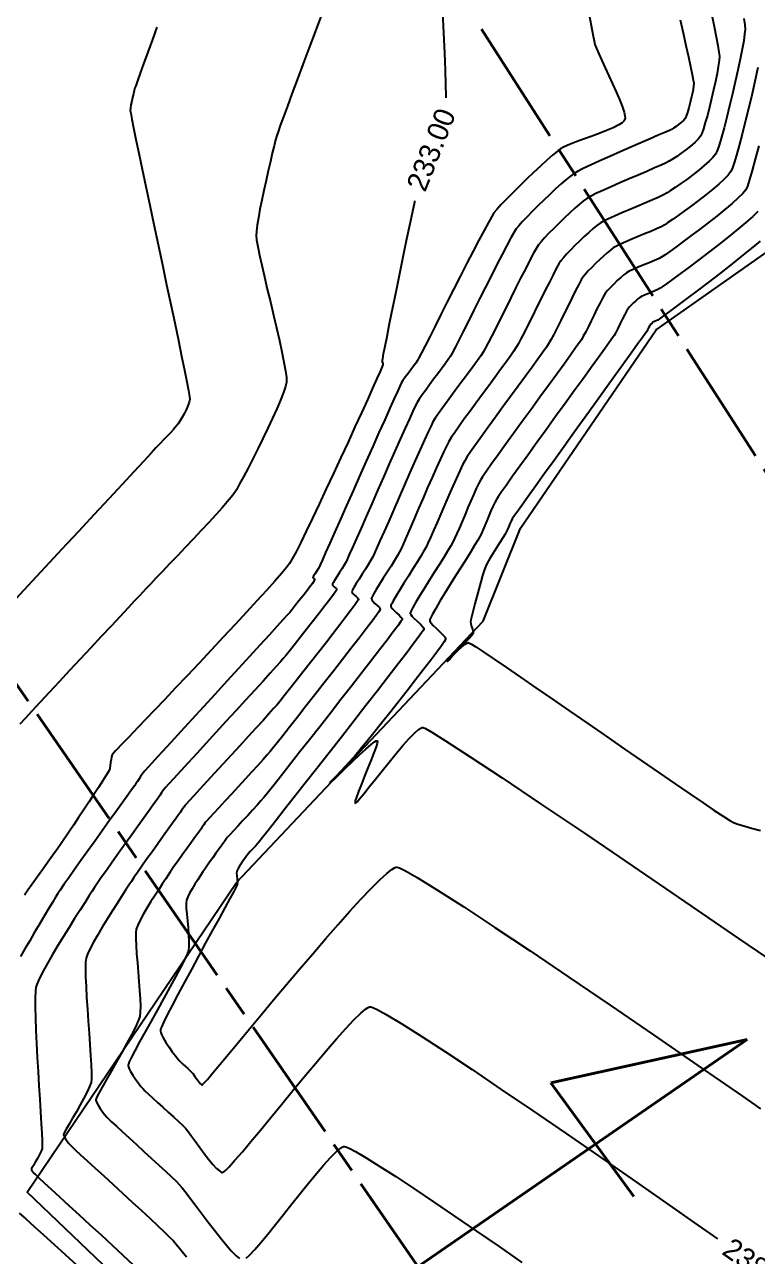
# Model space of a CAD drawing. Header units: metres. Extents: x 708941 to 724052, y 5405153 to 5413472.
# Drawn here: x 709264.1 to 709405.1, y 5411507.8 to 5411744.8 of the extents above; entities that cross this region are included whole.
import ezdxf

# ---------------------------------------------------------------- set-up
doc = ezdxf.new("R2010")
doc.units = ezdxf.units.M
doc.header["$LTSCALE"] = 12.7
doc.header["$MEASUREMENT"] = 0
doc.linetypes.add('ACAD_ISO08W100', pattern=[36, 24, -3, 6, -3])
for name, color, linetype in [('CONT-MJR1', 252, 'Continuous'), ('CONT-MNR1', 251, 'Continuous'), ('contornos2', 7, 'Continuous')]:
    doc.layers.add(name, color=color, linetype=linetype)
doc.layers.add('corte', color=214, linetype='ACAD_ISO08W100', lineweight=40)

msp = doc.modelspace()

# ---------------------------------------------------------------- linework, layer by layer
at = {"layer": 'CONT-MJR1', "flags": 128}
for points, elevation in [([(709390.2, 5411745.72), (709390.79, 5411743.18), (709391.33, 5411740.78), (709391.82, 5411738.6), (709392.23, 5411736.71), (709392.55, 5411735.19), (709392.75, 5411734.11), (709392.82, 5411733.54), (709392.77, 5411732.84), (709392.63, 5411731.92), (709392.41, 5411730.88), (709392.16, 5411729.79), (709391.89, 5411728.75), (709391.63, 5411727.84), (709391.39, 5411727.13), (709391.21, 5411726.73), (709390.93, 5411726.39), (709390.5, 5411726), (709389.98, 5411725.59), (709389.45, 5411725.2), (709388.95, 5411724.86), (709388.56, 5411724.61), (709388.16, 5411724.41), (709387.28, 5411724.02), (709386.02, 5411723.48), (709384.45, 5411722.8), (709382.65, 5411722.02), (709380.71, 5411721.18), (709378.69, 5411720.31), (709376.7, 5411719.43), (709374.79, 5411718.58), (709373.07, 5411717.79), (709371.59, 5411717.09), (709370.45, 5411716.52), (709369.73, 5411716.09), (709369.09, 5411715.62), (709368.28, 5411714.95), (709367.32, 5411714.12), (709366.26, 5411713.16), (709365.14, 5411712.11), (709363.99, 5411711.01), (709362.85, 5411709.9), (709361.76, 5411708.82), (709360.76, 5411707.79), (709359.89, 5411706.87), (709359.19, 5411706.08), (709358.69, 5411705.46), (709358.27, 5411704.82), (709357.66, 5411703.74), (709356.89, 5411702.3), (709355.98, 5411700.57), (709354.97, 5411698.61), (709353.89, 5411696.49), (709352.77, 5411694.27), (709351.64, 5411692.02), (709350.53, 5411689.81), (709349.47, 5411687.7), (709348.49, 5411685.75), (709347.63, 5411684.04), (709346.9, 5411682.63), (709346.36, 5411681.59), (709346.01, 5411680.97), (709345.58, 5411680.32), (709345.01, 5411679.51), (709344.33, 5411678.58), (709343.58, 5411677.57), (709342.79, 5411676.53), (709342.01, 5411675.48), (709341.26, 5411674.47), (709340.59, 5411673.54), (709340.03, 5411672.72), (709339.61, 5411672.06), (709339.31, 5411671.47), (709338.81, 5411670.4), (709338.13, 5411668.93), (709337.31, 5411667.12), (709336.38, 5411665.02), (709335.35, 5411662.71), (709334.26, 5411660.25), (709333.13, 5411657.7), (709332, 5411655.13), (709330.88, 5411652.6), (709329.81, 5411650.17), (709328.82, 5411647.92), (709327.93, 5411645.9), (709327.17, 5411644.17), (709326.56, 5411642.81), (709326.14, 5411641.88), (709325.94, 5411641.43), (709325.63, 5411640.89), (709325.18, 5411640.16), (709324.68, 5411639.35), (709324.17, 5411638.55), (709323.73, 5411637.84), (709323.47, 5411637.39), (709323.35, 5411637.16), (709323.31, 5411637.06), (709323.31, 5411637.04), (709323.31, 5411637), (709323.36, 5411636.92), (709323.5, 5411636.76), (709323.73, 5411636.54), (709324.02, 5411636.27), (709324.15, 5411636.05), (709323.98, 5411635.79), (709323.51, 5411635.14), (709322.79, 5411634.18), (709321.87, 5411632.98), (709320.81, 5411631.6), (709319.66, 5411630.12), (709318.48, 5411628.6), (709317.31, 5411627.1), (709316.21, 5411625.71), (709315.23, 5411624.48), (709314.43, 5411623.48), (709313.85, 5411622.79), (709313.35, 5411622.21), (709312.51, 5411621.27), (709311.36, 5411620), (709309.96, 5411618.46), (709308.36, 5411616.71), (709306.61, 5411614.79), (709304.75, 5411612.76), (709302.83, 5411610.67), (709300.9, 5411608.57), (709299.01, 5411606.52), (709297.21, 5411604.55), (709295.54, 5411602.74), (709294.06, 5411601.13), (709292.81, 5411599.76), (709291.84, 5411598.71), (709291.2, 5411598), (709290.94, 5411597.71), (709290.7, 5411597.38), (709290.41, 5411596.95), (709290.11, 5411596.49), (709289.83, 5411596.05), (709289.6, 5411595.72), (709289.37, 5411595.39), (709288.83, 5411594.64), (709288.05, 5411593.56), (709287.08, 5411592.2), (709285.95, 5411590.63), (709284.72, 5411588.92), (709283.45, 5411587.14), (709282.17, 5411585.36), (709280.95, 5411583.64), (709279.83, 5411582.06), (709278.85, 5411580.67), (709278.08, 5411579.55), (709277.56, 5411578.78), (709277.1, 5411578.07), (709276.45, 5411577.07), (709275.65, 5411575.82), (709274.73, 5411574.37), (709273.72, 5411572.78), (709272.65, 5411571.09), (709271.57, 5411569.34), (709270.5, 5411567.58), (709269.48, 5411565.87), (709268.54, 5411564.25), (709267.71, 5411562.77), (709267.03, 5411561.47), (709266.54, 5411560.4), (709266.26, 5411559.62), (709266.16, 5411558.8), (709266.11, 5411557.48), (709266.12, 5411555.75), (709266.17, 5411553.66), (709266.26, 5411551.31), (709266.38, 5411548.75), (709266.52, 5411546.07), (709266.68, 5411543.34), (709266.84, 5411540.63), (709267, 5411538.02), (709267.15, 5411535.59), (709267.28, 5411533.39), (709267.39, 5411531.52), (709267.46, 5411530.04), (709267.5, 5411529.03), (709267.49, 5411528.55), (709267.3, 5411528.05), (709266.98, 5411527.39), (709266.57, 5411526.66), (709266.15, 5411525.93), (709265.77, 5411525.29), (709265.54, 5411524.89), (709265.43, 5411524.69), (709265.4, 5411524.61), (709265.4, 5411524.59), (709265.4, 5411524.55), (709265.44, 5411524.45), (709265.54, 5411524.27), (709265.72, 5411524.01), (709265.91, 5411523.77), (709266.16, 5411523.54), (709266.83, 5411522.92), (709267.86, 5411521.97), (709269.2, 5411520.74), (709270.81, 5411519.26), (709272.62, 5411517.6), (709274.59, 5411515.79), (709276.67, 5411513.88), (709278.8, 5411511.92), (709280.93, 5411509.95), (709283.01, 5411508.03), (709284.98, 5411506.2)], 235), ([(709405.16, 5411708.83), (709404.18, 5411707.87), (709402.87, 5411706.71), (709401.31, 5411705.39), (709399.55, 5411703.97), (709397.67, 5411702.48), (709395.73, 5411700.98), (709393.81, 5411699.52), (709391.96, 5411698.13), (709390.27, 5411696.87), (709388.8, 5411695.78), (709387.61, 5411694.92), (709386.78, 5411694.32), (709386.37, 5411694.04), (709385.93, 5411693.81), (709385.34, 5411693.54), (709384.67, 5411693.26), (709383.98, 5411692.98), (709383.34, 5411692.71), (709382.8, 5411692.47), (709382.45, 5411692.27), (709382.1, 5411692.01), (709381.69, 5411691.65), (709381.24, 5411691.23), (709380.8, 5411690.79), (709380.42, 5411690.39), (709380.15, 5411690.06), (709379.9, 5411689.65), (709379.56, 5411688.99), (709379.14, 5411688.15), (709378.69, 5411687.24), (709378.25, 5411686.34), (709377.84, 5411685.55), (709377.51, 5411684.95), (709377.21, 5411684.52), (709376.58, 5411683.64), (709375.66, 5411682.35), (709374.48, 5411680.71), (709373.09, 5411678.79), (709371.53, 5411676.63), (709369.85, 5411674.3), (709368.08, 5411671.85), (709366.26, 5411669.35), (709364.44, 5411666.83), (709362.67, 5411664.37), (709360.97, 5411662.02), (709359.4, 5411659.84), (709357.99, 5411657.88), (709356.79, 5411656.2), (709355.84, 5411654.86), (709355.18, 5411653.91), (709354.86, 5411653.41), (709354.54, 5411652.81), (709354.19, 5411652.06), (709353.81, 5411651.2), (709353.41, 5411650.27), (709353.02, 5411649.32), (709352.62, 5411648.39), (709352.25, 5411647.52), (709351.91, 5411646.76), (709351.62, 5411646.15), (709351.29, 5411645.59), (709350.73, 5411644.67), (709349.98, 5411643.45), (709349.08, 5411642.01), (709348.08, 5411640.42), (709347.02, 5411638.73), (709345.96, 5411637.03), (709344.94, 5411635.37), (709344, 5411633.82), (709343.2, 5411632.46), (709342.57, 5411631.35), (709342.22, 5411630.68), (709342.08, 5411630.34), (709342.03, 5411630.19), (709342.03, 5411630.14), (709342.04, 5411630.07), (709342.11, 5411629.9), (709342.29, 5411629.62), (709342.67, 5411629.2), (709343.26, 5411628.63), (709343.91, 5411628.04), (709344.5, 5411627.47), (709344.86, 5411627.06), (709345.04, 5411626.79), (709345.1, 5411626.63), (709345.1, 5411626.55), (709345.1, 5411626.51), (709345.03, 5411626.37), (709344.81, 5411626.01), (709344.32, 5411625.28), (709343.41, 5411624.04), (709342.24, 5411622.48), (709340.85, 5411620.68), (709339.31, 5411618.7), (709337.68, 5411616.61), (709336, 5411614.48), (709334.33, 5411612.38), (709332.74, 5411610.38), (709331.27, 5411608.54), (709329.98, 5411606.94), (709328.93, 5411605.64), (709328.18, 5411604.71), (709327.78, 5411604.22), (709327.26, 5411603.64), (709326.55, 5411602.88), (709325.72, 5411602.01), (709324.87, 5411601.11), (709324.07, 5411600.27), (709323.41, 5411599.56), (709323.04, 5411599.14), (709322.87, 5411598.94), (709322.83, 5411598.87), (709322.83, 5411598.85), (709322.85, 5411598.85), (709322.94, 5411598.92), (709323.2, 5411599.16), (709323.76, 5411599.69), (709324.73, 5411600.63), (709325.91, 5411601.78), (709327.2, 5411603.03), (709328.51, 5411604.26), (709329.73, 5411605.39), (709330.77, 5411606.29), (709331.41, 5411606.78), (709331.74, 5411606.97), (709331.88, 5411607.01), (709331.92, 5411607), (709331.95, 5411606.97), (709331.97, 5411606.84), (709331.91, 5411606.51), (709331.72, 5411605.84), (709331.31, 5411604.69), (709330.78, 5411603.3), (709330.15, 5411601.76), (709329.51, 5411600.17), (709328.88, 5411598.64), (709328.34, 5411597.25), (709327.92, 5411596.12), (709327.72, 5411595.46), (709327.66, 5411595.14), (709327.67, 5411595.02), (709327.69, 5411595), (709327.72, 5411594.99), (709327.82, 5411595.05), (709328.06, 5411595.27), (709328.55, 5411595.81), (709329.38, 5411596.81), (709330.41, 5411598.1), (709331.59, 5411599.6), (709332.88, 5411601.23), (709334.22, 5411602.9), (709335.57, 5411604.55), (709336.87, 5411606.09), (709338.08, 5411607.44), (709339.15, 5411608.52), (709339.87, 5411609.14), (709340.32, 5411609.43), (709340.57, 5411609.54), (709340.67, 5411609.56), (709340.78, 5411609.54), (709341.22, 5411609.33), (709342.44, 5411608.63), (709345.06, 5411606.99), (709349.79, 5411603.92), (709355.95, 5411599.84), (709363.34, 5411594.89), (709371.79, 5411589.19), (709381.09, 5411582.88), (709391.04, 5411576.1), (709401.47, 5411568.98), (709410.59, 5411562.75)], 240)]:
    msp.add_lwpolyline(points, dxfattribs=dict(at, elevation=elevation))
at = {"layer": 'CONT-MNR1', "flags": 128}
for points, elevation in [([(709344.51, 5411747.26), (709344.69, 5411743.13), (709344.85, 5411739.36), (709344.98, 5411736.04), (709345.08, 5411733.23), (709345.13, 5411731.03), (709345.14, 5411730.71)], 233), ([(709321.19, 5411746.66), (709319.98, 5411743.39), (709318.78, 5411740.18), (709317.62, 5411737.09), (709316.53, 5411734.17), (709315.53, 5411731.48), (709314.64, 5411729.08), (709313.88, 5411727.02), (709313.27, 5411725.35), (709312.85, 5411724.15), (709312.62, 5411723.45), (709312.39, 5411722.61), (709312.1, 5411721.45), (709311.75, 5411720.04), (709311.37, 5411718.41), (709310.96, 5411716.64), (709310.54, 5411714.78), (709310.12, 5411712.89), (709309.73, 5411711.03), (709309.38, 5411709.26), (709309.08, 5411707.63), (709308.85, 5411706.2), (709308.69, 5411705.03), (709308.64, 5411704.18), (709308.72, 5411703.36), (709308.94, 5411702.09), (709309.28, 5411700.44), (709309.72, 5411698.47), (709310.23, 5411696.27), (709310.79, 5411693.9), (709311.38, 5411691.41), (709311.98, 5411688.9), (709312.57, 5411686.41), (709313.11, 5411684.03), (709313.59, 5411681.81), (709313.99, 5411679.83), (709314.28, 5411678.16), (709314.45, 5411676.86), (709314.46, 5411676), (709314.27, 5411675.16), (709313.88, 5411673.99), (709313.32, 5411672.54), (709312.61, 5411670.88), (709311.79, 5411669.05), (709310.9, 5411667.11), (709309.95, 5411665.12), (709308.97, 5411663.14), (709308.01, 5411661.22), (709307.08, 5411659.42), (709306.22, 5411657.79), (709305.46, 5411656.4), (709304.83, 5411655.29), (709304.36, 5411654.53), (709303.85, 5411653.86), (709303.07, 5411652.93), (709302.07, 5411651.78), (709300.87, 5411650.46), (709299.53, 5411649), (709298.08, 5411647.44), (709296.56, 5411645.82), (709295.01, 5411644.19), (709293.48, 5411642.57), (709292, 5411641.02), (709290.61, 5411639.58), (709289.37, 5411638.27), (709288.29, 5411637.15), (709287.43, 5411636.24), (709286.83, 5411635.6), (709286.23, 5411634.96), (709285.26, 5411633.92), (709283.99, 5411632.56), (709282.46, 5411630.92), (709280.73, 5411629.06), (709278.84, 5411627.03), (709276.84, 5411624.89), (709274.79, 5411622.69), (709272.74, 5411620.49), (709270.73, 5411618.33), (709268.82, 5411616.28), (709267.06, 5411614.39), (709265.5, 5411612.7), (709264.2, 5411611.29), (709263.19, 5411610.2)], 232), ([(709372.7, 5411746.66), (709373.08, 5411744.58), (709373.41, 5411742.9), (709373.66, 5411741.67), (709373.82, 5411740.97), (709374.1, 5411740.19), (709374.55, 5411739.13), (709375.12, 5411737.87), (709375.79, 5411736.45), (709376.5, 5411734.94), (709377.22, 5411733.39), (709377.92, 5411731.85), (709378.54, 5411730.39), (709379.06, 5411729.07), (709379.43, 5411727.93), (709379.59, 5411727.2), (709379.62, 5411726.77), (709379.6, 5411726.55), (709379.57, 5411726.46), (709379.53, 5411726.37), (709379.38, 5411726.18), (709379.05, 5411725.89), (709378.41, 5411725.48), (709377.35, 5411724.94), (709376.06, 5411724.39), (709374.63, 5411723.83), (709373.12, 5411723.27), (709371.62, 5411722.73), (709370.2, 5411722.2), (709368.94, 5411721.71), (709367.91, 5411721.26), (709367.18, 5411720.86), (709366.54, 5411720.37), (709365.65, 5411719.63), (709364.57, 5411718.67), (709363.34, 5411717.56), (709362.02, 5411716.32), (709360.66, 5411715.03), (709359.3, 5411713.71), (709358, 5411712.42), (709356.81, 5411711.22), (709355.78, 5411710.14), (709354.96, 5411709.23), (709354.4, 5411708.55), (709353.97, 5411707.87), (709353.32, 5411706.73), (709352.48, 5411705.19), (709351.49, 5411703.32), (709350.38, 5411701.19), (709349.19, 5411698.86), (709347.94, 5411696.41), (709346.67, 5411693.91), (709345.41, 5411691.42), (709344.2, 5411689.02), (709343.06, 5411686.76), (709342.04, 5411684.73), (709341.16, 5411682.98), (709340.46, 5411681.6), (709339.96, 5411680.64), (709339.71, 5411680.18), (709339.37, 5411679.67), (709338.92, 5411679.04), (709338.4, 5411678.35), (709337.86, 5411677.63), (709337.34, 5411676.94), (709336.89, 5411676.31), (709336.56, 5411675.79), (709336.34, 5411675.33), (709335.88, 5411674.33), (709335.21, 5411672.85), (709334.36, 5411670.98), (709333.37, 5411668.76), (709332.27, 5411666.29), (709331.08, 5411663.61), (709329.83, 5411660.8), (709328.55, 5411657.93), (709327.28, 5411655.07), (709326.04, 5411652.27), (709324.87, 5411649.62), (709323.78, 5411647.18), (709322.82, 5411645.02), (709322.01, 5411643.2), (709321.39, 5411641.79), (709320.97, 5411640.87), (709320.8, 5411640.49), (709320.58, 5411640.1), (709320.26, 5411639.59), (709319.92, 5411639.06), (709319.7, 5411638.7), (709319.6, 5411638.51), (709319.56, 5411638.44), (709319.56, 5411638.42), (709319.57, 5411638.39), (709319.61, 5411638.34), (709319.7, 5411638.24), (709319.86, 5411638.1), (709319.96, 5411637.95), (709319.83, 5411637.76), (709319.48, 5411637.28), (709318.95, 5411636.58), (709318.31, 5411635.74), (709317.6, 5411634.82), (709316.87, 5411633.89), (709316.17, 5411633.02), (709315.57, 5411632.26), (709315.1, 5411631.7), (709314.69, 5411631.23), (709313.85, 5411630.3), (709312.65, 5411628.98), (709311.14, 5411627.33), (709309.37, 5411625.39), (709307.39, 5411623.22), (709305.26, 5411620.9), (709303.03, 5411618.46), (709300.75, 5411615.97), (709298.48, 5411613.5), (709296.27, 5411611.08), (709294.17, 5411608.79), (709292.24, 5411606.68), (709290.52, 5411604.81), (709289.08, 5411603.24), (709287.97, 5411602.02), (709287.24, 5411601.21), (709286.94, 5411600.87), (709286.7, 5411600.55), (709286.41, 5411600.13), (709286.1, 5411599.66), (709285.8, 5411599.18), (709285.52, 5411598.76), (709285.29, 5411598.42), (709285.06, 5411598.09), (709284.53, 5411597.36), (709283.76, 5411596.28), (709282.78, 5411594.92), (709281.64, 5411593.32), (709280.37, 5411591.56), (709279.03, 5411589.68), (709277.65, 5411587.75), (709276.27, 5411585.82), (709274.94, 5411583.95), (709273.7, 5411582.21), (709272.59, 5411580.64), (709271.66, 5411579.31), (709270.95, 5411578.28), (709270.49, 5411577.6), (709270.04, 5411576.88), (709269.43, 5411575.88), (709268.69, 5411574.66), (709267.86, 5411573.26), (709266.96, 5411571.73), (709266.02, 5411570.14), (709265.07, 5411568.53), (709264.15, 5411566.95), (709263.29, 5411565.47)], 234), ([(709396.3, 5411746.58), (709396.77, 5411744.39), (709397.18, 5411742.43), (709397.49, 5411740.77), (709397.69, 5411739.5), (709397.76, 5411738.69), (709397.7, 5411737.87), (709397.55, 5411736.74), (709397.31, 5411735.38), (709397.01, 5411733.85), (709396.65, 5411732.21), (709396.26, 5411730.53), (709395.85, 5411728.88), (709395.45, 5411727.31), (709395.05, 5411725.91), (709394.69, 5411724.73), (709394.37, 5411723.83), (709394.12, 5411723.29), (709393.67, 5411722.73), (709393.02, 5411722.09), (709392.22, 5411721.41), (709391.34, 5411720.71), (709390.43, 5411720.04), (709389.55, 5411719.43), (709388.76, 5411718.9), (709388.12, 5411718.5), (709387.55, 5411718.19), (709386.59, 5411717.75), (709385.31, 5411717.19), (709383.81, 5411716.54), (709382.14, 5411715.83), (709380.39, 5411715.08), (709378.63, 5411714.32), (709376.93, 5411713.58), (709375.37, 5411712.88), (709374.02, 5411712.26), (709372.96, 5411711.73), (709372.27, 5411711.33), (709371.65, 5411710.87), (709370.86, 5411710.22), (709369.96, 5411709.43), (709368.97, 5411708.53), (709367.94, 5411707.57), (709366.91, 5411706.57), (709365.9, 5411705.57), (709364.97, 5411704.62), (709364.15, 5411703.75), (709363.47, 5411702.99), (709362.98, 5411702.38), (709362.58, 5411701.76), (709362.02, 5411700.77), (709361.31, 5411699.45), (709360.5, 5411697.87), (709359.59, 5411696.1), (709358.63, 5411694.2), (709357.65, 5411692.23), (709356.66, 5411690.25), (709355.7, 5411688.33), (709354.8, 5411686.53), (709353.98, 5411684.91), (709353.27, 5411683.54), (709352.71, 5411682.47), (709352.31, 5411681.77), (709351.85, 5411681.07), (709351.2, 5411680.14), (709350.4, 5411679.03), (709349.48, 5411677.78), (709348.49, 5411676.45), (709347.46, 5411675.06), (709346.43, 5411673.68), (709345.45, 5411672.34), (709344.54, 5411671.09), (709343.75, 5411669.98), (709343.11, 5411669.04), (709342.66, 5411668.33), (709342.29, 5411667.61), (709341.73, 5411666.44), (709341.02, 5411664.88), (709340.18, 5411663.01), (709339.24, 5411660.91), (709338.23, 5411658.63), (709337.19, 5411656.26), (709336.14, 5411653.86), (709335.11, 5411651.51), (709334.14, 5411649.27), (709333.24, 5411647.23), (709332.46, 5411645.44), (709331.82, 5411643.99), (709331.34, 5411642.95), (709331.07, 5411642.38), (709330.72, 5411641.75), (709330.24, 5411640.95), (709329.67, 5411640.03), (709329.06, 5411639.06), (709328.45, 5411638.1), (709327.9, 5411637.22), (709327.45, 5411636.47), (709327.2, 5411636.02), (709327.09, 5411635.79), (709327.05, 5411635.69), (709327.05, 5411635.66), (709327.06, 5411635.61), (709327.11, 5411635.51), (709327.25, 5411635.34), (709327.51, 5411635.07), (709327.89, 5411634.73), (709328.15, 5411634.47), (709328.29, 5411634.3), (709328.33, 5411634.2), (709328.34, 5411634.15), (709328.33, 5411634.13), (709328.28, 5411634.03), (709328.09, 5411633.76), (709327.68, 5411633.19), (709326.92, 5411632.16), (709325.92, 5411630.85), (709324.75, 5411629.32), (709323.43, 5411627.61), (709322.02, 5411625.79), (709320.56, 5411623.91), (709319.09, 5411622.03), (709317.65, 5411620.2), (709316.3, 5411618.49), (709315.08, 5411616.94), (709314.02, 5411615.62), (709313.18, 5411614.58), (709312.6, 5411613.87), (709312, 5411613.18), (709311.1, 5411612.17), (709309.96, 5411610.9), (709308.61, 5411609.42), (709307.12, 5411607.79), (709305.52, 5411606.05), (709303.88, 5411604.26), (709302.24, 5411602.47), (709300.64, 5411600.74), (709299.15, 5411599.13), (709297.81, 5411597.67), (709296.67, 5411596.43), (709295.78, 5411595.46), (709295.19, 5411594.81), (709294.94, 5411594.54), (709294.76, 5411594.29), (709294.54, 5411593.96), (709294.3, 5411593.6), (709294.09, 5411593.27), (709293.91, 5411593.01), (709293.71, 5411592.72), (709293.24, 5411592.08), (709292.57, 5411591.14), (709291.72, 5411589.97), (709290.76, 5411588.63), (709289.73, 5411587.19), (709288.67, 5411585.71), (709287.63, 5411584.26), (709286.66, 5411582.89), (709285.8, 5411581.67), (709285.11, 5411580.67), (709284.63, 5411579.95), (709284.17, 5411579.24), (709283.53, 5411578.26), (709282.75, 5411577.06), (709281.87, 5411575.7), (709280.93, 5411574.23), (709279.98, 5411572.69), (709279.03, 5411571.15), (709278.15, 5411569.66), (709277.35, 5411568.26), (709276.69, 5411567.02), (709276.2, 5411565.97), (709275.92, 5411565.19), (709275.82, 5411564.39), (709275.8, 5411563.16), (709275.83, 5411561.57), (709275.91, 5411559.69), (709276.03, 5411557.59), (709276.17, 5411555.35), (709276.33, 5411553.04), (709276.49, 5411550.75), (709276.64, 5411548.53), (709276.78, 5411546.47), (709276.87, 5411544.63), (709276.93, 5411543.1), (709276.93, 5411541.95), (709276.87, 5411541.24), (709276.6, 5411540.46), (709276.13, 5411539.44), (709275.51, 5411538.24), (709274.8, 5411536.95), (709274.05, 5411535.63), (709273.31, 5411534.36), (709272.64, 5411533.21), (709272.09, 5411532.26), (709271.78, 5411531.69), (709271.64, 5411531.4), (709271.6, 5411531.28), (709271.6, 5411531.25), (709271.6, 5411531.19), (709271.64, 5411531.05), (709271.75, 5411530.81), (709271.96, 5411530.44), (709272.3, 5411529.96), (709272.63, 5411529.52), (709272.9, 5411529.19), (709273.18, 5411528.92), (709273.85, 5411528.29), (709274.85, 5411527.36), (709276.14, 5411526.18), (709277.64, 5411524.8), (709279.32, 5411523.27), (709281.1, 5411521.63), (709282.94, 5411519.95), (709284.78, 5411518.25), (709286.56, 5411516.61), (709288.23, 5411515.06), (709289.73, 5411513.66), (709291, 5411512.45), (709292, 5411511.49), (709292.66, 5411510.83), (709293.28, 5411510.13), (709294.14, 5411509.08), (709295.22, 5411507.73)], 236), ([(709402.46, 5411745.96), (709402.64, 5411744.72), (709402.7, 5411743.83), (709402.63, 5411742.97), (709402.44, 5411741.67), (709402.15, 5411740.03), (709401.77, 5411738.11), (709401.33, 5411735.99), (709400.83, 5411733.74), (709400.3, 5411731.43), (709399.74, 5411729.14), (709399.19, 5411726.94), (709398.66, 5411724.9), (709398.16, 5411723.1), (709397.71, 5411721.61), (709397.32, 5411720.5), (709397.02, 5411719.85), (709396.53, 5411719.23), (709395.79, 5411718.48), (709394.86, 5411717.65), (709393.8, 5411716.77), (709392.65, 5411715.88), (709391.48, 5411715), (709390.34, 5411714.18), (709389.29, 5411713.44), (709388.39, 5411712.83), (709387.69, 5411712.38), (709386.99, 5411712.01), (709386, 5411711.54), (709384.78, 5411711), (709383.4, 5411710.41), (709381.93, 5411709.79), (709380.43, 5411709.16), (709378.97, 5411708.54), (709377.61, 5411707.95), (709376.42, 5411707.41), (709375.47, 5411706.94), (709374.81, 5411706.56), (709374.21, 5411706.12), (709373.48, 5411705.52), (709372.65, 5411704.79), (709371.77, 5411703.98), (709370.86, 5411703.13), (709369.97, 5411702.25), (709369.13, 5411701.4), (709368.38, 5411700.6), (709367.75, 5411699.89), (709367.27, 5411699.3), (709366.9, 5411698.72), (709366.39, 5411697.82), (709365.77, 5411696.64), (709365.05, 5411695.25), (709364.27, 5411693.7), (709363.45, 5411692.06), (709362.61, 5411690.37), (709361.78, 5411688.7), (709360.98, 5411687.1), (709360.24, 5411685.63), (709359.58, 5411684.34), (709359.03, 5411683.3), (709358.61, 5411682.57), (709358.16, 5411681.89), (709357.5, 5411680.94), (709356.66, 5411679.76), (709355.66, 5411678.4), (709354.56, 5411676.9), (709353.39, 5411675.31), (709352.18, 5411673.68), (709350.97, 5411672.03), (709349.79, 5411670.43), (709348.68, 5411668.92), (709347.69, 5411667.53), (709346.84, 5411666.32), (709346.17, 5411665.33), (709345.71, 5411664.6), (709345.3, 5411663.82), (709344.75, 5411662.67), (709344.08, 5411661.22), (709343.32, 5411659.54), (709342.5, 5411657.67), (709341.63, 5411655.69), (709340.75, 5411653.67), (709339.88, 5411651.65), (709339.04, 5411649.71), (709338.26, 5411647.91), (709337.56, 5411646.3), (709336.97, 5411644.96), (709336.51, 5411643.95), (709336.21, 5411643.32), (709335.81, 5411642.62), (709335.26, 5411641.69), (709334.59, 5411640.61), (709333.86, 5411639.45), (709333.11, 5411638.26), (709332.4, 5411637.12), (709331.76, 5411636.08), (709331.25, 5411635.22), (709330.96, 5411634.7), (709330.83, 5411634.43), (709330.8, 5411634.32), (709330.8, 5411634.28), (709330.81, 5411634.22), (709330.88, 5411634.08), (709331.06, 5411633.85), (709331.42, 5411633.49), (709331.93, 5411633.03), (709332.28, 5411632.68), (709332.46, 5411632.44), (709332.52, 5411632.31), (709332.53, 5411632.25), (709332.52, 5411632.23), (709332.46, 5411632.12), (709332.26, 5411631.81), (709331.79, 5411631.16), (709330.93, 5411630.01), (709329.8, 5411628.52), (709328.46, 5411626.76), (709326.93, 5411624.78), (709325.27, 5411622.64), (709323.53, 5411620.4), (709321.74, 5411618.11), (709319.96, 5411615.83), (709318.23, 5411613.62), (709316.58, 5411611.53), (709315.08, 5411609.63), (709313.76, 5411607.96), (709312.67, 5411606.59), (709311.85, 5411605.57), (709311.35, 5411604.96), (709310.79, 5411604.31), (709309.97, 5411603.39), (709308.95, 5411602.26), (709307.77, 5411600.97), (709306.5, 5411599.59), (709305.19, 5411598.15), (709303.87, 5411596.73), (709302.62, 5411595.36), (709301.46, 5411594.12), (709300.47, 5411593.04), (709299.69, 5411592.19), (709299.16, 5411591.62), (709298.95, 5411591.38), (709298.78, 5411591.15), (709298.58, 5411590.85), (709298.38, 5411590.54), (709298.22, 5411590.3), (709298.03, 5411590.04), (709297.6, 5411589.44), (709296.97, 5411588.57), (709296.21, 5411587.51), (709295.36, 5411586.33), (709294.47, 5411585.1), (709293.61, 5411583.89), (709292.83, 5411582.78), (709292.17, 5411581.83), (709291.7, 5411581.13), (709291.25, 5411580.44), (709290.65, 5411579.54), (709289.95, 5411578.47), (709289.18, 5411577.29), (709288.39, 5411576.05), (709287.62, 5411574.8), (709286.91, 5411573.59), (709286.31, 5411572.48), (709285.85, 5411571.52), (709285.58, 5411570.76), (709285.49, 5411570.02), (709285.49, 5411568.94), (709285.54, 5411567.58), (709285.64, 5411566.01), (709285.78, 5411564.3), (709285.93, 5411562.5), (709286.08, 5411560.7), (709286.21, 5411558.96), (709286.31, 5411557.35), (709286.36, 5411555.93), (709286.35, 5411554.77), (709286.25, 5411553.93), (709285.96, 5411553.09), (709285.42, 5411551.9), (709284.68, 5411550.45), (709283.79, 5411548.8), (709282.81, 5411547.04), (709281.79, 5411545.23), (709280.79, 5411543.47), (709279.85, 5411541.82), (709279.03, 5411540.36), (709278.38, 5411539.17), (709278.01, 5411538.47), (709277.85, 5411538.11), (709277.81, 5411537.95), (709277.8, 5411537.91), (709277.81, 5411537.83), (709277.85, 5411537.65), (709277.98, 5411537.34), (709278.23, 5411536.87), (709278.65, 5411536.23), (709279.1, 5411535.59), (709279.54, 5411535.03), (709279.88, 5411534.61), (709280.19, 5411534.3), (709280.83, 5411533.69), (709281.75, 5411532.84), (709282.88, 5411531.8), (709284.18, 5411530.61), (709285.59, 5411529.33), (709287.05, 5411527.99), (709288.51, 5411526.66), (709289.92, 5411525.37), (709291.21, 5411524.17), (709292.33, 5411523.12), (709293.23, 5411522.26), (709293.85, 5411521.64), (709294.42, 5411520.98), (709295.17, 5411520.02), (709296.09, 5411518.82), (709297.12, 5411517.44), (709298.24, 5411515.93), (709299.41, 5411514.38), (709300.6, 5411512.83), (709301.77, 5411511.34), (709302.88, 5411509.99), (709303.91, 5411508.83), (709304.81, 5411507.92), (709305.41, 5411507.42)], 237), ([(709289.53, 5411744.28), (709288.68, 5411741.92), (709287.78, 5411739.44), (709286.99, 5411737.25), (709286.32, 5411735.41), (709285.81, 5411733.98), (709285.47, 5411733.02), (709285.32, 5411732.58), (709285.19, 5411732.09), (709285.03, 5411731.47), (709284.85, 5411730.77), (709284.69, 5411730.04), (709284.55, 5411729.34), (709284.46, 5411728.71), (709284.42, 5411728.22), (709284.5, 5411727.73), (709284.72, 5411726.6), (709285.06, 5411724.89), (709285.52, 5411722.68), (709286.08, 5411720.02), (709286.72, 5411716.98), (709287.42, 5411713.64), (709288.18, 5411710.06), (709288.97, 5411706.31), (709289.79, 5411702.45), (709290.61, 5411698.56), (709291.42, 5411694.71), (709292.22, 5411690.95), (709292.97, 5411687.37), (709293.67, 5411684.02), (709294.3, 5411680.98), (709294.84, 5411678.3), (709295.29, 5411676.07), (709295.62, 5411674.35), (709295.82, 5411673.21), (709295.88, 5411672.7), (709295.75, 5411672.15), (709295.5, 5411671.45), (709295.15, 5411670.68), (709294.76, 5411669.89), (709294.35, 5411669.13), (709293.97, 5411668.47), (709293.65, 5411667.97), (709293.28, 5411667.49), (709292.76, 5411666.89), (709292.13, 5411666.22), (709291.47, 5411665.53), (709290.82, 5411664.86), (709290.24, 5411664.27), (709289.79, 5411663.79), (709289.37, 5411663.35), (709288.41, 5411662.31), (709286.96, 5411660.75), (709285.08, 5411658.73), (709282.83, 5411656.31), (709280.27, 5411653.55), (709277.45, 5411650.51), (709274.43, 5411647.27), (709271.27, 5411643.87), (709268.03, 5411640.38), (709264.77, 5411636.87), (709261.54, 5411633.4)], 231), ([(709405.19, 5411736.49), (709404.6, 5411733.86), (709403.98, 5411731.2), (709403.35, 5411728.57), (709402.73, 5411726.04), (709402.13, 5411723.68), (709401.57, 5411721.53), (709401.05, 5411719.67), (709400.6, 5411718.16), (709400.22, 5411717.05), (709399.93, 5411716.42), (709399.43, 5411715.79), (709398.65, 5411715), (709397.64, 5411714.09), (709396.45, 5411713.08), (709395.15, 5411712.03), (709393.78, 5411710.96), (709392.4, 5411709.92), (709391.06, 5411708.93), (709389.82, 5411708.03), (709388.74, 5411707.27), (709387.86, 5411706.67), (709387.25, 5411706.27), (709386.56, 5411705.89), (709385.65, 5411705.46), (709384.57, 5411704.99), (709383.38, 5411704.49), (709382.15, 5411703.98), (709380.93, 5411703.47), (709379.79, 5411702.99), (709378.77, 5411702.53), (709377.94, 5411702.13), (709377.36, 5411701.8), (709376.81, 5411701.39), (709376.16, 5411700.86), (709375.44, 5411700.23), (709374.69, 5411699.53), (709373.93, 5411698.8), (709373.21, 5411698.07), (709372.55, 5411697.38), (709371.99, 5411696.75), (709371.56, 5411696.22), (709371.2, 5411695.65), (709370.71, 5411694.76), (709370.11, 5411693.61), (709369.43, 5411692.28), (709368.71, 5411690.82), (709367.96, 5411689.31), (709367.23, 5411687.82), (709366.53, 5411686.41), (709365.89, 5411685.15), (709365.34, 5411684.11), (709364.91, 5411683.36), (709364.49, 5411682.73), (709363.79, 5411681.73), (709362.86, 5411680.43), (709361.73, 5411678.87), (709360.45, 5411677.12), (709359.06, 5411675.22), (709357.6, 5411673.24), (709356.13, 5411671.22), (709354.67, 5411669.23), (709353.28, 5411667.31), (709351.99, 5411665.53), (709350.85, 5411663.95), (709349.91, 5411662.6), (709349.2, 5411661.56), (709348.76, 5411660.87), (709348.34, 5411660.07), (709347.8, 5411658.94), (709347.16, 5411657.54), (709346.46, 5411655.95), (709345.71, 5411654.23), (709344.94, 5411652.45), (709344.18, 5411650.68), (709343.45, 5411648.98), (709342.78, 5411647.42), (709342.18, 5411646.07), (709341.7, 5411645), (709341.35, 5411644.27), (709340.93, 5411643.53), (709340.34, 5411642.54), (709339.61, 5411641.36), (709338.79, 5411640.05), (709337.93, 5411638.69), (709337.08, 5411637.33), (709336.28, 5411636.04), (709335.58, 5411634.89), (709335.02, 5411633.94), (709334.72, 5411633.36), (709334.58, 5411633.07), (709334.54, 5411632.94), (709334.54, 5411632.9), (709334.55, 5411632.84), (709334.61, 5411632.7), (709334.79, 5411632.46), (709335.13, 5411632.1), (709335.64, 5411631.62), (709336.16, 5411631.14), (709336.49, 5411630.78), (709336.66, 5411630.55), (709336.71, 5411630.41), (709336.72, 5411630.35), (709336.71, 5411630.33), (709336.65, 5411630.21), (709336.43, 5411629.88), (709335.94, 5411629.2), (709335.03, 5411627.97), (709333.83, 5411626.38), (709332.38, 5411624.48), (709330.73, 5411622.34), (709328.91, 5411619.99), (709326.98, 5411617.5), (709324.96, 5411614.91), (709322.92, 5411612.3), (709320.88, 5411609.7), (709318.9, 5411607.17), (709317.01, 5411604.77), (709315.27, 5411602.55), (709313.7, 5411600.56), (709312.36, 5411598.86), (709311.28, 5411597.51), (709310.52, 5411596.55), (709310.1, 5411596.05), (709309.57, 5411595.43), (709308.83, 5411594.61), (709307.96, 5411593.65), (709307.01, 5411592.61), (709306.04, 5411591.56), (709305.11, 5411590.55), (709304.28, 5411589.65), (709303.6, 5411588.92), (709303.14, 5411588.42), (709302.95, 5411588.22), (709302.82, 5411588.03), (709302.66, 5411587.79), (709302.53, 5411587.6), (709302.38, 5411587.38), (709302.01, 5411586.88), (709301.51, 5411586.18), (709300.91, 5411585.35), (709300.28, 5411584.47), (709299.68, 5411583.62), (709299.15, 5411582.87), (709298.77, 5411582.31), (709298.41, 5411581.76), (709297.94, 5411581.06), (709297.41, 5411580.26), (709296.85, 5411579.4), (709296.31, 5411578.53), (709295.84, 5411577.69), (709295.47, 5411576.94), (709295.24, 5411576.32), (709295.18, 5411575.68), (709295.2, 5411574.75), (709295.28, 5411573.61), (709295.4, 5411572.33), (709295.53, 5411571), (709295.64, 5411569.69), (709295.72, 5411568.47), (709295.72, 5411567.43), (709295.63, 5411566.62), (709295.37, 5411565.96), (709294.84, 5411564.84), (709294.07, 5411563.36), (709293.12, 5411561.58), (709292.03, 5411559.58), (709290.85, 5411557.45), (709289.63, 5411555.25), (709288.42, 5411553.06), (709287.27, 5411550.97), (709286.21, 5411549.05), (709285.31, 5411547.37), (709284.61, 5411546.01), (709284.23, 5411545.21), (709284.06, 5411544.8), (709284.01, 5411544.62), (709284, 5411544.57), (709284.01, 5411544.47), (709284.06, 5411544.27), (709284.19, 5411543.91), (709284.46, 5411543.38), (709284.91, 5411542.63), (709285.44, 5411541.87), (709285.98, 5411541.15), (709286.47, 5411540.51), (709286.87, 5411540.03), (709287.24, 5411539.64), (709287.86, 5411539.05), (709288.67, 5411538.3), (709289.63, 5411537.43), (709290.66, 5411536.5), (709291.71, 5411535.55), (709292.73, 5411534.62), (709293.67, 5411533.77), (709294.45, 5411533.03), (709295.03, 5411532.45), (709295.56, 5411531.82), (709296.22, 5411530.95), (709296.98, 5411529.91), (709297.79, 5411528.77), (709298.64, 5411527.61), (709299.48, 5411526.49), (709300.29, 5411525.5), (709301.03, 5411524.69), (709301.56, 5411524.24), (709301.9, 5411524.03), (709302.1, 5411523.96), (709302.19, 5411523.96), (709302.25, 5411523.97), (709302.41, 5411524.06), (709302.77, 5411524.35), (709303.44, 5411525.03), (709304.57, 5411526.28), (709305.99, 5411527.92), (709307.64, 5411529.89), (709309.48, 5411532.11), (709311.47, 5411534.54), (709313.56, 5411537.1), (709315.72, 5411539.72), (709317.89, 5411542.35), (709320.04, 5411544.92), (709322.11, 5411547.37), (709324.07, 5411549.62), (709325.87, 5411551.62), (709327.46, 5411553.31), (709328.81, 5411554.61), (709329.68, 5411555.33), (709330.2, 5411555.66), (709330.48, 5411555.78), (709330.59, 5411555.81), (709330.71, 5411555.8), (709331.08, 5411555.69), (709331.95, 5411555.29), (709333.68, 5411554.33), (709336.68, 5411552.51), (709340.5, 5411550.09), (709345.04, 5411547.13), (709350.17, 5411543.72), (709355.79, 5411539.93), (709361.8, 5411535.85), (709368.07, 5411531.56), (709374.51, 5411527.13), (709380.99, 5411522.65), (709387.41, 5411518.19), (709393.65, 5411513.83), (709397.41, 5411511.2)], 238), ([(709405.33, 5411721.42), (709404.68, 5411718.89), (709404.09, 5411716.71), (709403.57, 5411714.95), (709403.15, 5411713.68), (709402.84, 5411712.98), (709402.29, 5411712.3), (709401.4, 5411711.42), (709400.22, 5411710.36), (709398.82, 5411709.19), (709397.27, 5411707.93), (709395.62, 5411706.64), (709393.95, 5411705.35), (709392.3, 5411704.11), (709390.76, 5411702.96), (709389.37, 5411701.95), (709388.21, 5411701.12), (709387.33, 5411700.5), (709386.81, 5411700.16), (709386.15, 5411699.8), (709385.27, 5411699.4), (709384.27, 5411698.97), (709383.2, 5411698.53), (709382.16, 5411698.1), (709381.21, 5411697.69), (709380.43, 5411697.33), (709379.9, 5411697.03), (709379.4, 5411696.65), (709378.78, 5411696.13), (709378.11, 5411695.52), (709377.44, 5411694.87), (709376.8, 5411694.22), (709376.26, 5411693.63), (709375.86, 5411693.14), (709375.58, 5411692.69), (709375.2, 5411692), (709374.74, 5411691.1), (709374.22, 5411690.07), (709373.67, 5411688.95), (709373.11, 5411687.81), (709372.56, 5411686.7), (709372.04, 5411685.69), (709371.59, 5411684.82), (709371.21, 5411684.16), (709370.82, 5411683.58), (709370.11, 5411682.56), (709369.11, 5411681.17), (709367.88, 5411679.47), (709366.46, 5411677.51), (709364.9, 5411675.37), (709363.24, 5411673.09), (709361.54, 5411670.75), (709359.84, 5411668.41), (709358.18, 5411666.13), (709356.61, 5411663.97), (709355.19, 5411661.99), (709353.95, 5411660.25), (709352.94, 5411658.83), (709352.21, 5411657.77), (709351.81, 5411657.14), (709351.44, 5411656.44), (709351, 5411655.52), (709350.5, 5411654.41), (709349.96, 5411653.18), (709349.4, 5411651.86), (709348.83, 5411650.53), (709348.27, 5411649.21), (709347.74, 5411647.97), (709347.25, 5411646.86), (709346.83, 5411645.92), (709346.48, 5411645.21), (709346.09, 5411644.51), (709345.48, 5411643.5), (709344.72, 5411642.27), (709343.85, 5411640.87), (709342.91, 5411639.37), (709341.94, 5411637.84), (709341, 5411636.33), (709340.14, 5411634.92), (709339.38, 5411633.66), (709338.79, 5411632.64), (709338.47, 5411632.02), (709338.33, 5411631.7), (709338.29, 5411631.56), (709338.29, 5411631.52), (709338.3, 5411631.44), (709338.37, 5411631.28), (709338.58, 5411630.99), (709338.99, 5411630.56), (709339.62, 5411629.98), (709340.24, 5411629.4), (709340.64, 5411628.97), (709340.84, 5411628.69), (709340.9, 5411628.53), (709340.91, 5411628.45), (709340.9, 5411628.42), (709340.83, 5411628.29), (709340.59, 5411627.92), (709340.03, 5411627.14), (709338.99, 5411625.75), (709337.62, 5411623.94), (709335.97, 5411621.77), (709334.07, 5411619.31), (709331.98, 5411616.62), (709329.75, 5411613.75), (709327.42, 5411610.76), (709325.04, 5411607.71), (709322.66, 5411604.67), (709320.32, 5411601.69), (709318.07, 5411598.82), (709315.96, 5411596.14), (709314.04, 5411593.7), (709312.34, 5411591.55), (709310.93, 5411589.76), (709309.85, 5411588.39), (709309.14, 5411587.49), (709308.85, 5411587.13), (709308.5, 5411586.74), (709308.02, 5411586.2), (709307.51, 5411585.66), (709307.12, 5411585.23), (709306.95, 5411585.05), (709306.9, 5411584.97), (709306.84, 5411584.89), (709306.71, 5411584.7), (709306.41, 5411584.3), (709306.08, 5411583.83), (709305.84, 5411583.48), (709305.67, 5411583.23), (709305.45, 5411582.89), (709305.22, 5411582.52), (709305.02, 5411582.17), (709304.9, 5411581.89), (709304.89, 5411581.53), (709304.93, 5411580.98), (709305, 5411580.35), (709305.03, 5411579.75), (709305.01, 5411579.31), (709304.82, 5411578.92), (709304.33, 5411578.01), (709303.59, 5411576.63), (709302.64, 5411574.88), (709301.51, 5411572.83), (709300.26, 5411570.54), (709298.92, 5411568.09), (709297.54, 5411565.56), (709296.17, 5411563.02), (709294.83, 5411560.55), (709293.59, 5411558.21), (709292.48, 5411556.09), (709291.54, 5411554.26), (709290.82, 5411552.79), (709290.43, 5411551.92), (709290.26, 5411551.48), (709290.21, 5411551.29), (709290.21, 5411551.23), (709290.22, 5411551.12), (709290.27, 5411550.89), (709290.42, 5411550.48), (709290.73, 5411549.85), (709291.26, 5411548.97), (709291.88, 5411548.05), (709292.51, 5411547.17), (709293.1, 5411546.4), (709293.57, 5411545.8), (709293.85, 5411545.45), (709294.15, 5411545.13), (709294.56, 5411544.75), (709295.02, 5411544.34), (709295.48, 5411543.93), (709295.9, 5411543.56), (709296.21, 5411543.26), (709296.51, 5411542.9), (709296.86, 5411542.39), (709297.26, 5411541.84), (709297.65, 5411541.33), (709297.94, 5411541.01), (709298.13, 5411540.86), (709298.24, 5411540.81), (709298.28, 5411540.8), (709298.31, 5411540.81), (709298.4, 5411540.9), (709298.67, 5411541.19), (709299.25, 5411541.85), (709300.31, 5411543.09), (709301.68, 5411544.74), (709303.34, 5411546.73), (709305.24, 5411549.02), (709307.35, 5411551.55), (709309.62, 5411554.28), (709312.01, 5411557.14), (709314.48, 5411560.08), (709317, 5411563.05), (709319.52, 5411566), (709322, 5411568.88), (709324.4, 5411571.62), (709326.68, 5411574.18), (709328.81, 5411576.5), (709330.73, 5411578.53), (709332.42, 5411580.22), (709333.82, 5411581.51), (709334.72, 5411582.22), (709335.24, 5411582.54), (709335.52, 5411582.66), (709335.63, 5411582.68), (709335.77, 5411582.67), (709336.23, 5411582.52), (709337.35, 5411581.98), (709339.6, 5411580.69), (709343.53, 5411578.27), (709348.57, 5411575.04), (709354.56, 5411571.1), (709361.36, 5411566.56), (709368.81, 5411561.53), (709376.77, 5411556.11), (709385.09, 5411550.42), (709393.61, 5411544.55), (709402.2, 5411538.62), (709405.67, 5411536.21)], 239), ([(709339.13, 5411710.86), (709339.08, 5411710.61), (709338.64, 5411708.52), (709338.13, 5411706.12), (709337.59, 5411703.48), (709337.01, 5411700.69), (709336.42, 5411697.81), (709335.83, 5411694.92), (709335.25, 5411692.09), (709334.7, 5411689.39), (709334.2, 5411686.9), (709333.76, 5411684.7), (709333.39, 5411682.84), (709333.1, 5411681.42), (709332.92, 5411680.5), (709332.86, 5411680.15), (709332.91, 5411679.89), (709333, 5411679.56), (709333.03, 5411679.31), (709332.89, 5411678.97), (709332.49, 5411678.06), (709331.86, 5411676.66), (709331.03, 5411674.82), (709330.04, 5411672.61), (709328.9, 5411670.11), (709327.65, 5411667.37), (709326.32, 5411664.47), (709324.94, 5411661.47), (709323.54, 5411658.43), (709322.14, 5411655.44), (709320.78, 5411652.54), (709319.49, 5411649.82), (709318.29, 5411647.33), (709317.22, 5411645.15), (709316.31, 5411643.34), (709315.58, 5411641.97), (709315.06, 5411641.1), (709314.48, 5411640.33), (709313.51, 5411639.18), (709312.21, 5411637.7), (709310.62, 5411635.92), (709308.79, 5411633.91), (709306.77, 5411631.71), (709304.59, 5411629.37), (709302.32, 5411626.92), (709299.99, 5411624.43), (709297.65, 5411621.95), (709295.34, 5411619.5), (709293.12, 5411617.16), (709291.04, 5411614.95), (709289.13, 5411612.94), (709287.44, 5411611.17), (709286.03, 5411609.68), (709284.93, 5411608.53), (709284.2, 5411607.76), (709283.87, 5411607.41), (709283.52, 5411607.05), (709283.06, 5411606.59), (709282.55, 5411606.07), (709282.02, 5411605.53), (709281.55, 5411605.03), (709281.18, 5411604.59), (709280.95, 5411604.27), (709280.82, 5411603.89), (709280.72, 5411603.38), (709280.64, 5411602.79), (709280.55, 5411602.21), (709280.46, 5411601.68), (709280.35, 5411601.29), (709280.15, 5411600.94), (709279.71, 5411600.23), (709279.08, 5411599.24), (709278.29, 5411598.02), (709277.39, 5411596.65), (709276.42, 5411595.17), (709275.43, 5411593.67), (709274.46, 5411592.21), (709273.55, 5411590.84), (709272.75, 5411589.63), (709272.09, 5411588.65), (709271.63, 5411587.97), (709271.12, 5411587.23), (709270.4, 5411586.21), (709269.53, 5411584.98), (709268.56, 5411583.62), (709267.53, 5411582.18), (709266.52, 5411580.76), (709265.57, 5411579.43), (709264.72, 5411578.25), (709264.05, 5411577.31)], 233), ([(709405.6, 5411703.12), (709403.91, 5411701.7), (709401.99, 5411700.14), (709399.92, 5411698.5), (709397.77, 5411696.82), (709395.6, 5411695.16), (709393.49, 5411693.55), (709391.5, 5411692.06), (709389.72, 5411690.72), (709388.2, 5411689.59), (709387.01, 5411688.72), (709386.23, 5411688.15), (709385.93, 5411687.93), (709385.72, 5411687.83), (709385.44, 5411687.71), (709385.17, 5411687.59), (709384.99, 5411687.51), (709384.81, 5411687.36), (709384.6, 5411687.15), (709384.44, 5411686.97), (709384.32, 5411686.76), (709384.14, 5411686.41), (709383.96, 5411686.03), (709383.8, 5411685.75), (709383.58, 5411685.43), (709382.97, 5411684.58), (709382.04, 5411683.28), (709380.81, 5411681.58), (709379.35, 5411679.54), (709377.68, 5411677.23), (709375.86, 5411674.69), (709373.93, 5411672.01), (709371.92, 5411669.23), (709369.9, 5411666.41), (709367.9, 5411663.63), (709365.96, 5411660.93), (709364.13, 5411658.39), (709362.45, 5411656.05), (709360.97, 5411653.99), (709359.74, 5411652.26), (709358.78, 5411650.93), (709358.16, 5411650.05), (709357.91, 5411649.68), (709357.7, 5411649.26), (709357.45, 5411648.7), (709357.19, 5411648.09), (709356.95, 5411647.53), (709356.75, 5411647.1), (709356.53, 5411646.72), (709356.1, 5411646.04), (709355.54, 5411645.16), (709354.9, 5411644.14), (709354.24, 5411643.08), (709353.62, 5411642.05), (709353.11, 5411641.14), (709352.76, 5411640.43), (709352.52, 5411639.76), (709352.21, 5411638.77), (709351.85, 5411637.55), (709351.47, 5411636.17), (709351.09, 5411634.74), (709350.73, 5411633.34), (709350.41, 5411632.07), (709350.15, 5411631), (709349.97, 5411630.24), (709349.91, 5411629.86), (709349.96, 5411629.48), (709350.1, 5411628.99), (709350.26, 5411628.46), (709350.37, 5411627.98), (709350.38, 5411627.63), (709350.13, 5411627.27), (709349.54, 5411626.62), (709348.74, 5411625.77), (709347.83, 5411624.82), (709346.93, 5411623.89), (709346.16, 5411623.09), (709345.71, 5411622.6), (709345.51, 5411622.37), (709345.45, 5411622.29), (709345.45, 5411622.27), (709345.46, 5411622.27), (709345.53, 5411622.32), (709345.73, 5411622.51), (709346.12, 5411622.93), (709346.77, 5411623.63), (709347.52, 5411624.4), (709348.27, 5411625.11), (709348.83, 5411625.56), (709349.18, 5411625.78), (709349.38, 5411625.86), (709349.47, 5411625.87), (709349.5, 5411625.86), (709349.66, 5411625.8), (709350.06, 5411625.57), (709350.91, 5411625.04), (709352.43, 5411624.04), (709354.41, 5411622.72), (709356.78, 5411621.11), (709359.48, 5411619.26), (709362.46, 5411617.21), (709365.66, 5411615.01), (709369.02, 5411612.68), (709372.48, 5411610.29), (709375.99, 5411607.86), (709379.47, 5411605.45), (709382.89, 5411603.09), (709386.17, 5411600.82), (709389.25, 5411598.7), (709392.09, 5411596.76), (709394.62, 5411595.05), (709396.78, 5411593.6), (709398.51, 5411592.46), (709399.76, 5411591.67), (709400.47, 5411591.28), (709401.29, 5411590.97), (709402.47, 5411590.6), (709403.95, 5411590.18), (709405.67, 5411589.72)], 241), ([(709306.73, 5411507.45), (709307.37, 5411508.03), (709308.37, 5411509.09), (709309.56, 5411510.46), (709310.91, 5411512.09), (709312.38, 5411513.92), (709313.93, 5411515.87), (709315.53, 5411517.89), (709317.14, 5411519.91), (709318.72, 5411521.87), (709320.23, 5411523.72), (709321.65, 5411525.38), (709322.92, 5411526.79), (709324.02, 5411527.9), (709324.75, 5411528.52), (709325.2, 5411528.81), (709325.45, 5411528.91), (709325.55, 5411528.93), (709325.65, 5411528.93), (709325.92, 5411528.86), (709326.54, 5411528.59), (709327.75, 5411527.95), (709329.81, 5411526.74), (709332.41, 5411525.12), (709335.49, 5411523.14), (709338.97, 5411520.85), (709342.77, 5411518.3), (709346.82, 5411515.56), (709351.06, 5411512.66), (709355.41, 5411509.67), (709359.79, 5411506.63)], 237), ([(709263.04, 5411516.12), (709264.32, 5411514.99), (709265.91, 5411513.57), (709267.74, 5411511.92), (709269.76, 5411510.1), (709271.9, 5411508.16), (709274.09, 5411506.17)], 234)]:
    msp.add_lwpolyline(points, dxfattribs=dict(at, elevation=elevation))
at = {"layer": 'contornos2', "color": 30}
msp.add_lwpolyline([(709290.93, 5411494.96), (709264.6, 5411520.17), (709304.87, 5411579.71), (709347.88, 5411625.3), (709352.31, 5411630.02), (709359.47, 5411647.9), (709385.63, 5411686.05), (709410.42, 5411703.52)], dxfattribs=at)
at = {"layer": 'corte', "color": 6, "ltscale": 0.08}
msp.add_line((709503.51, 5411507.93), (709048.78, 5412216.13), dxfattribs=at)
msp.add_line((709503.51, 5411507.93), (709048.78, 5412216.13), dxfattribs=at)
msp.add_lwpolyline([(708996.43, 5412003.45), (709351.94, 5411488.27)], dxfattribs=at)
msp.add_lwpolyline([(708996.43, 5412003.45), (709351.94, 5411488.27)], dxfattribs=at)
at = {"layer": 'corte', "color": 6}
msp.add_lwpolyline([(709321.12, 5411492.97), (709403.11, 5411549.55), (709365.36, 5411541.2), (709381.32, 5411519.3)], dxfattribs=at)
msp.add_lwpolyline([(709321.12, 5411492.97), (709403.11, 5411549.55), (709365.36, 5411541.2), (709381.32, 5411519.3)], dxfattribs=at)

# ---------------------------------------------------------------- texts
at = {"layer": 'CONT-MNR1', "char_height": 4, "attachment_point": 5}
for s, insert, rotation in [('{233.00}', (709342.32, 5411720.71, 233), 68.537), ('{238.00}', (709405.86, 5411505.26, 238), 324.8017)]:
    msp.add_mtext(s, dxfattribs=dict(at, insert=insert, rotation=rotation))

doc.saveas('drawing.dxf')
